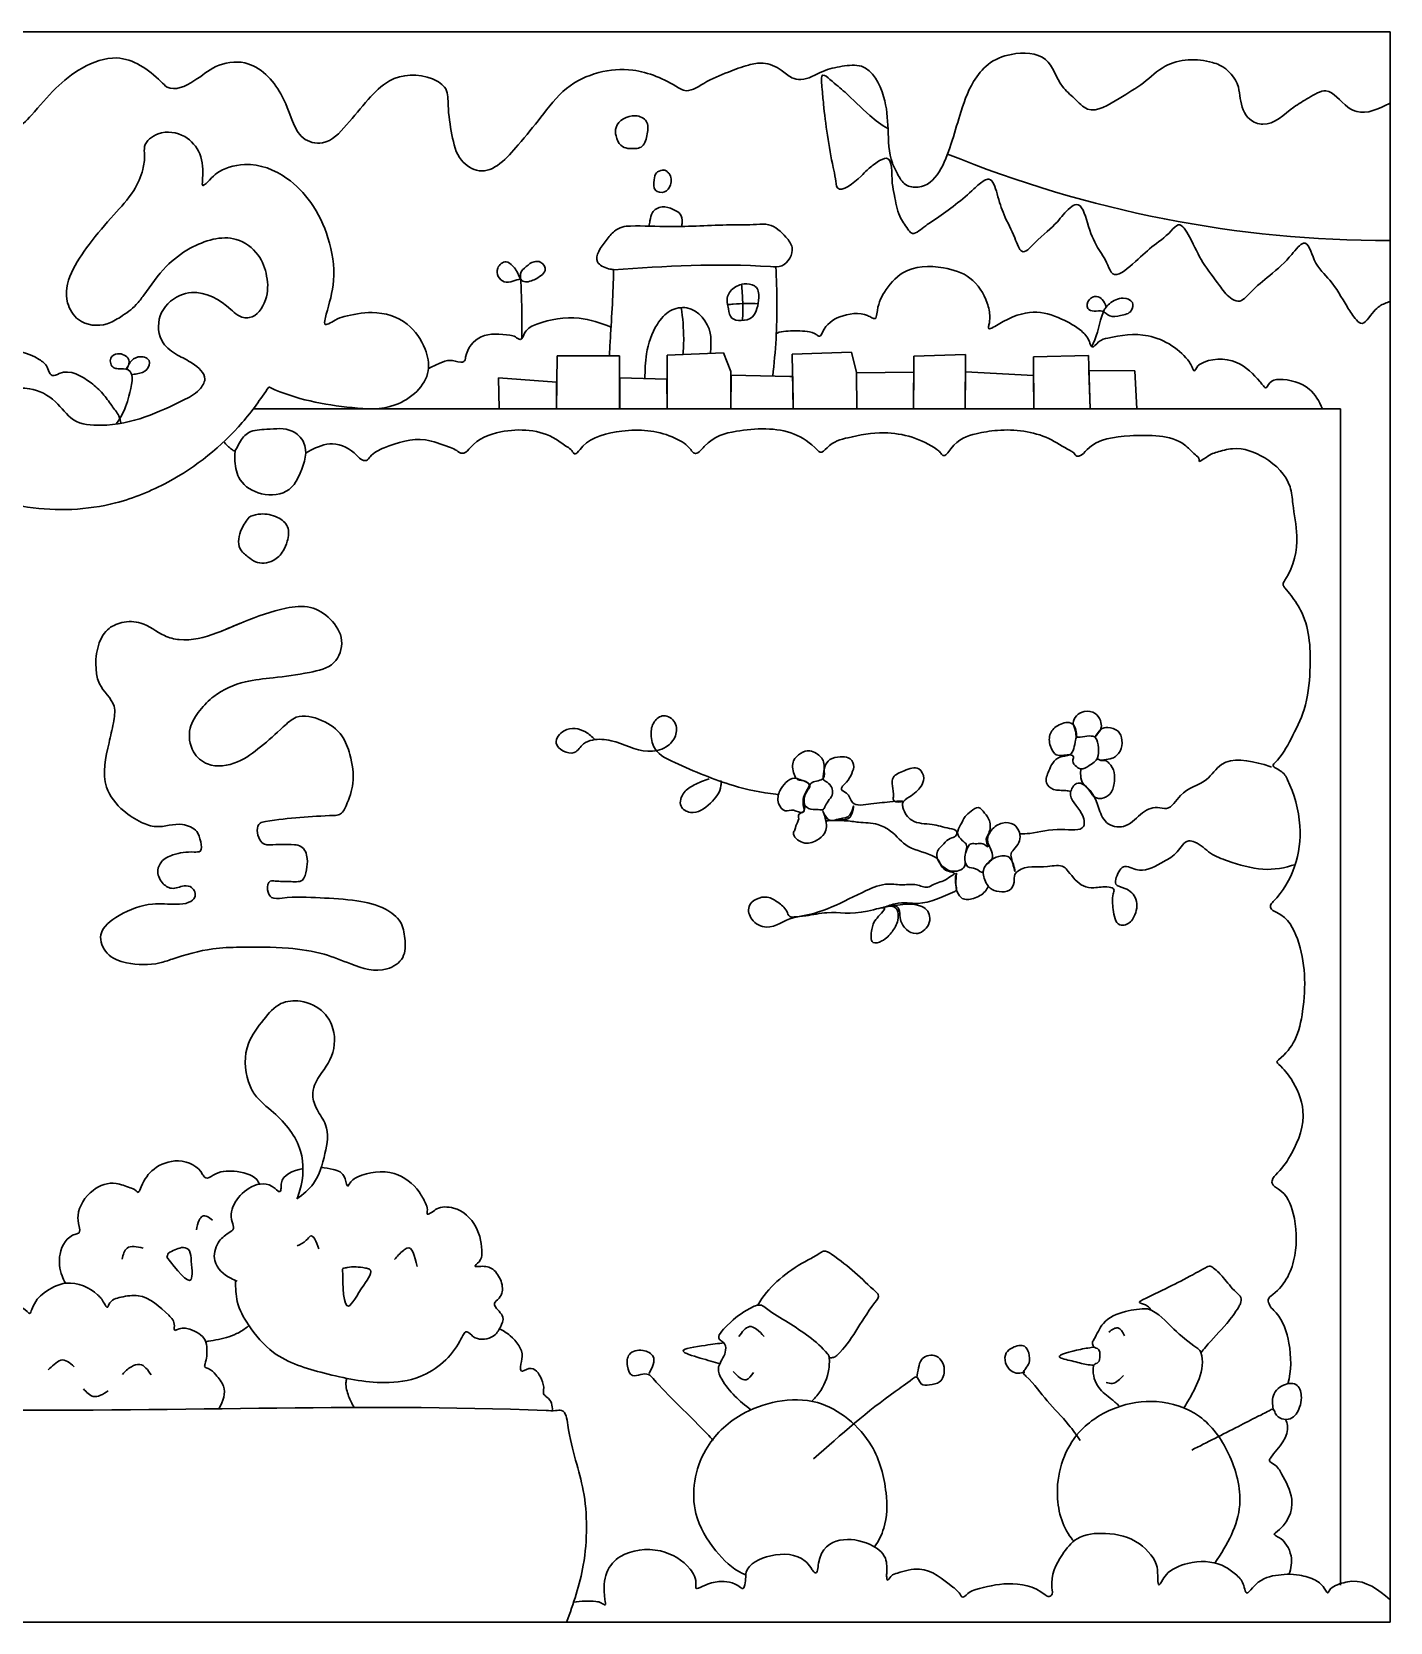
# Model space of a CAD drawing. Header units: millimetres. Extents: x 69280 to 1467615, y 11254 to 429813.
# Drawn here: x 1337283 to 1467615, y 277189 to 429813 of the extents above; entities that cross this region are included whole.
import ezdxf

# ---------------------------------------------------------------- set-up
doc = ezdxf.new("R2010")
doc.units = ezdxf.units.MM
doc.header["$LTSCALE"] = 0.1

msp = doc.modelspace()

# ---------------------------------------------------------------- linework, layer by layer
at = {"lineweight": 30}
for p, q in [((1250466, 429813), (1467615, 429813)), ((1467615, 429813), (1467615, 277189)), ((1387634, 393624), (1387700, 398703)), ((1387700, 398703), (1393685, 398703)), ((1393685, 398703), (1393685, 393624)), ((1398227, 398768), (1403646, 399018)), ((1398246, 393624), (1398227, 398768)), ((1403646, 399018), (1404355, 397226)), ((1410241, 398872), (1415942, 399060)), ((1410328, 393624), (1410241, 398872)), ((1415942, 399060), (1416400, 397122)), ((1421887, 393624), (1421903, 398685)), ((1421903, 398685), (1426876, 398831)), ((1426876, 398831), (1426822, 393624)), ((1433380, 398622), (1438663, 398747)), ((1433429, 393624), (1433380, 398622)), ((1438663, 398747), (1438822, 393624)), ((1404355, 397226), (1404355, 393624)), ((1404361, 393624), (1404384, 396872)), ((1404384, 396872), (1410011, 396747)), ((1416400, 397122), (1416437, 393624)), ((1416421, 397080), (1421903, 397164)), ((1416439, 393624), (1416421, 397080)), ((1421903, 397164), (1421888, 393624)), ((1426825, 393624), (1426876, 397185)), ((1426876, 397185), (1433380, 396830)), ((1433380, 396830), (1433424, 393624)), ((1438822, 393624), (1438704, 397310)), ((1438704, 397310), (1443102, 397268)), ((1443102, 397268), (1443321, 393624)), ((1382116, 393624), (1382051, 396596)), ((1382051, 396596), (1387615, 396175)), ((1387615, 396175), (1387615, 393624)), ((1393690, 393624), (1393704, 396601)), ((1393704, 396601), (1398206, 396476)), ((1398206, 396476), (1398241, 393624)), ((1410011, 396747), (1410303, 396747)), ((1410303, 396747), (1410334, 393624)), ((1358527, 393624), (1462835, 393624)), ((1462835, 393624), (1462835, 280739)), ((1362713, 317820), (1362716, 317819)), ((1250466, 277189), (1467615, 277189))]:
    msp.add_line(p, q, dxfattribs=at)
msp.add_arc((1467447, 521561), 111786, 247.76741, 270.05394, dxfattribs=at)
for points in [[(1250487, 424418), (1253053, 422916), (1255620, 423978), (1257783, 425481), (1259799, 424125), (1260422, 421999), (1261925, 420607), (1264308, 424198), (1265262, 426214), (1266691, 427056), (1268744, 426983), (1270394, 425334), (1270724, 422586), (1271497, 417447), (1272679, 415343), (1273676, 414604), (1276410, 417373), (1276816, 420770), (1277259, 424868), (1277998, 426493), (1279919, 427379), (1281950, 426899), (1283280, 424942), (1284314, 423576), (1285496, 423022), (1287675, 424647), (1288783, 425496), (1290298, 426308), (1292403, 425570), (1293770, 423945), (1294989, 423318), (1297732, 425338), (1299681, 426637), (1301453, 427081), (1303338, 425964), (1303803, 424197), (1304361, 422220), (1305641, 420243), (1306921, 419521), (1309412, 421781), (1310789, 424906), (1311979, 426840), (1313580, 427435), (1316966, 425724), (1317748, 424274), (1318492, 422972), (1320278, 422414), (1322660, 423195), (1323937, 423902), (1325909, 424125), (1328440, 421744), (1329296, 420256), (1330859, 419029), (1333650, 419140), (1337259, 421818), (1339578, 424389), (1342109, 426323), (1345441, 427301), (1349666, 425040), (1350284, 424505), (1352843, 425099), (1354926, 426468), (1357723, 426825), (1361175, 423850), (1362306, 421233), (1363318, 419627), (1365163, 419151), (1367484, 420876), (1369567, 423315), (1371590, 425099), (1375722, 425291), (1376991, 424325), (1377233, 422755), (1377595, 419917), (1378501, 417501), (1380193, 416475), (1383938, 418951), (1386113, 421608), (1388590, 424385), (1391671, 425895), (1394933, 426136), (1399343, 424446), (1399826, 424204), (1401759, 424868), (1404115, 425955), (1406049, 426619), (1407438, 426801), (1409190, 426136), (1410217, 425412), (1411063, 425231), (1413177, 426016), (1415024, 426502), (1416896, 426502), (1419011, 423603), (1419434, 420463), (1419856, 417203), (1420340, 416176), (1421125, 415150), (1422333, 414908), (1425475, 419014), (1426320, 421792), (1427649, 425052), (1429039, 426683), (1431274, 427649), (1434536, 427166), (1436167, 424569), (1437315, 423422), (1438584, 422396), (1441604, 423422), (1443960, 424932), (1446014, 426502), (1450569, 426863), (1451233, 426622), (1453045, 424508), (1453227, 423421), (1454133, 421429), (1455401, 420946), (1458362, 422576), (1459811, 423482), (1461443, 424146), (1463557, 422576), (1464403, 422153), (1467544, 422938)], [(1355541, 372331), (1357612, 373176), (1361675, 374503), (1364009, 374563), (1365920, 373437), (1367006, 371387), (1366262, 369275), (1363927, 368342), (1360427, 367819), (1357772, 367437), (1354755, 366030), (1353406, 364695), (1352481, 362986), (1352802, 360714), (1354150, 359548), (1357006, 359749), (1359239, 361197), (1361411, 363107), (1362658, 364032), (1365092, 363730), (1367043, 362242), (1367793, 360468), (1368095, 357693), (1367431, 355542), (1366808, 354697), (1366283, 354611), (1359705, 354028), (1359182, 353867), (1359162, 352279), (1359605, 351857), (1360108, 351796), (1362481, 351796), (1363105, 351635), (1363708, 350469), (1363627, 349396), (1363245, 348411), (1361998, 348270), (1360630, 348310), (1360167, 348290), (1359906, 347486), (1360288, 346742), (1361314, 346682), (1364935, 346702), (1368482, 346418), (1371218, 345614), (1372646, 344367), (1373069, 342812), (1372867, 340982), (1371359, 339876), (1367899, 340359), (1365339, 341285), (1361900, 341868), (1357247, 341968), (1354646, 341804), (1350744, 340819), (1349558, 340457), (1346379, 340477), (1344509, 341382), (1343905, 343151), (1345655, 345001), (1348854, 346107), (1351167, 346087), (1352356, 346272), (1352920, 346755), (1352618, 347700), (1351914, 347840), (1350687, 347619), (1349802, 348162), (1349379, 349369), (1349723, 350156), (1350829, 350820), (1352861, 351101), (1353444, 351181), (1353485, 352092), (1353102, 353057), (1351735, 353741), (1349200, 353540), (1347809, 353945), (1346099, 355051), (1344448, 357327), (1344689, 361589), (1345112, 363493), (1345172, 365081), (1343764, 367253), (1343462, 368519), (1343603, 370671), (1344549, 372428), (1345917, 373111), (1347747, 373071), (1350020, 371865), (1351428, 371483), (1355028, 372126), (1357221, 373031)], [(1452015, 350238), (1450381, 350996), (1448864, 352046), (1448281, 352162), (1447172, 351112), (1445889, 350179), (1443555, 349363), (1442855, 349538), (1442154, 349713), (1441338, 348663), (1441279, 348021), (1442154, 347613), (1443205, 346563), (1443030, 344872), (1442213, 344114), (1441688, 344114), (1441046, 345572), (1441046, 347088), (1441104, 347497), (1440637, 347730), (1439179, 347671), (1438187, 347846), (1436728, 349246), (1436320, 349654), (1434744, 349713), (1431899, 349274), (1431603, 348942), (1431530, 348205), (1431087, 347430), (1430091, 347320), (1429242, 347615), (1428947, 347984), (1428578, 349201), (1429131, 350196), (1430054, 350676), (1431161, 350491), (1431603, 349237), (1431308, 350381), (1431234, 350934), (1431640, 351487), (1432046, 352188), (1432046, 352962), (1431493, 353737), (1430423, 353884), (1429353, 353184), (1428984, 352188), (1429095, 351782), (1429353, 351192), (1429390, 350381), (1428652, 349569), (1428504, 349164), (1427840, 349496), (1427102, 349680), (1426807, 350602), (1426991, 351340), (1427397, 351893), (1427951, 351893), (1428541, 351893), (1429021, 351598), (1428873, 352114), (1429095, 352889), (1429168, 354106), (1428689, 354843), (1428098, 355359), (1427397, 355028), (1426844, 354511), (1426401, 353700), (1426106, 352925), (1426586, 352188), (1426918, 351856), (1426807, 350639), (1426770, 349717), (1425479, 349274), (1424704, 349717), (1424187, 350418), (1424150, 351045), (1424778, 351893), (1425405, 352409), (1425921, 352630), (1426032, 353036), (1425331, 353368), (1423671, 353737), (1421715, 354142), (1420867, 355359), (1420830, 355765), (1421494, 356392), (1422601, 357425), (1422859, 358162), (1422379, 359084), (1420977, 358900), (1419944, 358273), (1419944, 356392), (1419981, 356023), (1420859, 355950), (1419936, 355950), (1418866, 355839), (1417796, 355729), (1416025, 355839), (1415435, 356761), (1414955, 357093), (1415435, 357794), (1415951, 358642), (1416136, 359490), (1415619, 360154), (1414845, 360228), (1413848, 359970), (1413369, 359269), (1413221, 358347), (1413221, 358089), (1413590, 357794), (1414033, 357278), (1414107, 356724), (1413406, 355507), (1413258, 355212), (1412741, 355176), (1411819, 355286), (1411302, 355876), (1411708, 357130), (1412151, 357757), (1413221, 358163), (1413295, 359122), (1413258, 359749), (1412557, 360560), (1411930, 360818), (1411044, 360560), (1410380, 359859), (1410417, 358568), (1410749, 358052), (1411561, 357868), (1411856, 357573), (1411598, 356835), (1411376, 355987), (1411450, 355360), (1411229, 354917), (1410380, 355102), (1409568, 355065), (1408941, 355766), (1409052, 356983), (1409642, 357757), (1410454, 358200), (1410970, 358052), (1411561, 357831), (1411930, 357499), (1411745, 357056), (1411339, 356245), (1411339, 355434), (1411339, 354954), (1410897, 354733), (1410860, 354290), (1410601, 353627), (1410528, 353332), (1410380, 352963), (1411266, 352004), (1412594, 352225), (1413332, 352889), (1413406, 354364), (1413184, 355028), (1413627, 354290), (1414808, 354290), (1415767, 354659), (1416136, 355507), (1415878, 354585), (1414845, 354180), (1413553, 354106), (1415213, 354106), (1416616, 353958), (1418460, 353737), (1419678, 353110), (1421375, 351635), (1423958, 350602), (1424133, 350479), (1424951, 349364), (1425806, 348993), (1425509, 348807), (1425025, 348472), (1423799, 347989), (1423241, 347729), (1422163, 347952), (1420899, 347952), (1419449, 348027), (1417331, 347395), (1410416, 344868), (1410008, 344905), (1409710, 345426), (1408855, 346280), (1407851, 346763), (1406104, 345871), (1406365, 344645), (1407777, 343902), (1410342, 344794), (1411532, 344980), (1413576, 345277), (1417479, 345426), (1419115, 345686), (1418260, 344608), (1417888, 343679), (1418000, 342416), (1418855, 342565), (1419821, 343456), (1420379, 344571), (1419896, 345871), (1418929, 345760), (1420119, 345946), (1420639, 344608), (1421197, 343679), (1422126, 343271), (1423315, 344125), (1423427, 344943), (1422498, 345946), (1419487, 345946), (1420119, 346132), (1422312, 346169), (1425843, 347321), (1425918, 347358), (1425918, 348101), (1425992, 349067), (1425955, 348287), (1426103, 347209), (1426550, 346652), (1427628, 346652), (1428743, 347321), (1429077, 347841)], [(1402268, 358134), (1400831, 357535), (1399872, 356817), (1399573, 355500), (1400471, 354901), (1402388, 355799), (1403406, 357475), (1403406, 357954)], [(1353086, 314830), (1353351, 315782), (1353668, 316152), (1354620, 315782)], [(1345944, 312028), (1346421, 313085), (1347955, 313085)], [(1362749, 313301), (1363621, 313846), (1364003, 314227), (1364820, 313028)], [(1372070, 311993), (1372942, 312865), (1373269, 313083), (1374250, 311339)], [(1405113, 304610), (1406133, 305551), (1407546, 304610)], [(1440632, 305020), (1441103, 305356), (1441473, 305423), (1442112, 304683)], [(1437873, 294621), (1436763, 296134), (1434711, 298421), (1432659, 300808), (1432424, 301144), (1432626, 301514), (1432962, 302085), (1432929, 303027), (1432525, 303666), (1431381, 303531), (1430776, 303027), (1430708, 302085), (1431247, 301312), (1431919, 301077), (1432559, 301178)], [(1338847, 301393), (1339429, 301922), (1340064, 302345), (1341333, 301710)], [(1402671, 294640), (1401486, 295873), (1396896, 300560), (1396452, 300955), (1395711, 300955), (1394922, 300856), (1394428, 301744), (1394625, 302879), (1395909, 303274), (1396896, 302682), (1396501, 301054)], [(1412291, 292875), (1420106, 299319), (1421778, 300534), (1422126, 300728), (1422612, 300059), (1423403, 299968), (1424376, 300241), (1424832, 301427), (1424528, 302308), (1423859, 302794), (1422643, 302369), (1422369, 301609), (1422187, 300667)], [(1345989, 300970), (1346835, 301710), (1347629, 301922), (1348740, 300917)], [(1404564, 301237), (1405819, 300453), (1406526, 301159)], [(1440363, 300178), (1440968, 300111), (1442011, 300851)], [(1342233, 299592), (1343185, 298852), (1344613, 299380)], [(1448577, 293710), (1453051, 295980), (1454888, 296914), (1455989, 297481), (1456390, 297615), (1456590, 297248), (1457225, 296714), (1458026, 296714), (1458927, 297815), (1459094, 298750), (1458694, 299918), (1457392, 299951), (1456357, 298750), (1456423, 297515)]]:
    msp.add_spline(points, degree=3, dxfattribs=at)
for points, knots in [([(1419431, 420529), (1418804, 420862), (1417366, 421987), (1415582, 423817), (1414287, 424885), (1412939, 426029), (1413134, 424131), (1413336, 421681), (1413816, 418322), (1414388, 415840), (1414534, 413982), (1416540, 415611), (1417502, 416647), (1418243, 417254), (1419926, 418172), (1419703, 415546), (1420123, 413897), (1420358, 412202), (1421135, 411187), (1421809, 410157), (1422983, 411215), (1424851, 412370), (1426793, 413885), (1428236, 415267), (1429412, 416091), (1429980, 413903), (1430501, 412209), (1431469, 410495), (1431848, 409321), (1432438, 408352), (1434040, 410215), (1435487, 411179), (1436520, 412693), (1437964, 413644), (1438656, 411022), (1439356, 409274), (1440412, 407831), (1441067, 405948), (1443212, 407755), (1444655, 409194), (1446220, 410195), (1447454, 411728), (1448738, 409551), (1449472, 407707), (1451061, 405768), (1451987, 404388), (1453250, 403707), (1454479, 405172), (1456130, 406467), (1457817, 407936), (1458658, 409081), (1459716, 409972), (1460300, 407343), (1462022, 406025), (1463203, 403850), (1464051, 402524), (1465029, 401391), (1465833, 402838), (1466676, 403599), (1467256, 403821), (1467615, 403935)], [172.6974964, 172.6974964, 172.6974964, 172.6974964, 412.0407095, 773.9620367, 985.9299308, 1073.672091, 1200.6124651, 1385.3016373, 2071.2167608, 2194.0608328, 2294.418286, 2577.2003385, 2666.6120138, 2805.7536726, 2911.4389302, 3183.2284375, 3317.3792088, 3548.7416051, 3711.3935638, 3764.3820022, 3916.1451701, 4077.1928644, 4588.8848022, 4666.2129025, 4781.8963875, 4959.4007507, 5195.6397022, 5468.1723719, 5573.8239193, 5631.2961064, 5793.9803044, 6128.2171785, 6331.5840354, 6403.6099669, 6633.2754247, 6919.284948, 7138.122231, 7243.6215394, 7480.1449806, 7756.993344, 8026.344917, 8124.226605, 8299.0309662, 8610.0522874, 8914.7074208, 9091.3320541, 9178.8905244, 9339.9380475, 9616.7862307, 9942.0243653, 10048.0012946, 10118.1648349, 10330.1840628, 10604.9125507, 10941.2513822, 11094.2804358, 11171.608536, 11363.0182795, 11448.4643165, 11572.1674571, 11572.1674571, 11572.1674571, 11572.1674571]), ([(1395368, 418607), (1395547, 418654), (1396084, 418881), (1396368, 419985), (1396480, 421341), (1394855, 422069), (1393223, 421137), (1393285, 419751), (1393861, 418567), (1394712, 418591), (1395368, 418609)], [70.2577351, 70.2577351, 70.2577351, 70.2577351, 131.51868, 274.117738, 411.2452616, 540.6357725, 782.4107993, 874.4362453, 987.3539665, 1175.2994545, 1175.2994545, 1175.2994545, 1175.2994545]), ([(1360027, 395725), (1359226, 394551), (1356629, 390911), (1351584, 386906), (1344438, 383971), (1338665, 383755), (1333656, 384822), (1330744, 387503), (1330665, 391806), (1333126, 395159), (1336834, 395984), (1339628, 394579), (1341127, 392193), (1344554, 391899), (1348095, 392659), (1351178, 394139), (1353238, 395163), (1354278, 396761), (1352736, 398067), (1351232, 398765), (1349463, 399974), (1349216, 402753), (1350948, 404437), (1353564, 405098), (1355646, 403949), (1357047, 402491), (1358626, 402124), (1359978, 404088), (1359948, 406340), (1359126, 408623), (1356396, 410603), (1352800, 409449), (1349922, 407270), (1348480, 405170), (1347190, 403385), (1345926, 402520), (1344177, 401457), (1341757, 401705), (1339775, 405064), (1342344, 408982), (1344951, 412081), (1347044, 414275), (1347935, 416334), (1348160, 417788), (1347962, 419161), (1349630, 420420), (1351996, 420077), (1353662, 418151), (1353715, 416359), (1353654, 415437), (1353601, 414841), (1354497, 415742), (1355294, 416620), (1358309, 417500), (1361640, 416154), (1364317, 413395), (1365900, 409979), (1366543, 406216), (1365760, 403512), (1365396, 402233), (1365334, 401454), (1366450, 402255), (1367712, 402617), (1370251, 403151), (1373376, 402159), (1375060, 399699), (1375751, 396392), (1372331, 393404), (1366687, 393779), (1362542, 394542), (1360067, 395706), (1360027, 395725)], [141.3639446, 141.3639446, 141.3639446, 141.3639446, 615.9763741, 1637.1091173, 2239.2015475, 3180.8457114, 3514.7263305, 3938.2101551, 4388.9375103, 4823.4706973, 5233.1879318, 5543.1090648, 5816.0882469, 6118.9941633, 6597.6492188, 7040.9543357, 7248.2562563, 7376.6377651, 7591.511483, 7771.8372777, 7973.309639, 8265.0560041, 8566.1374769, 8696.1758959, 9152.524154, 9251.0396175, 9376.6037772, 9633.2567455, 9888.9267155, 10131.8667925, 10418.9047263, 10919.9330009, 11244.1116364, 11632.6609955, 11761.9269812, 11977.6560436, 12137.0342526, 12446.1375772, 12660.4017428, 13325.7196821, 13741.1619613, 14075.05182, 14322.1996349, 14477.8304035, 14566.7739328, 14765.3334876, 15050.6059765, 15296.5131622, 15556.9408834, 15604.3345043, 15629.5550714, 15720.5172794, 15829.7964058, 16140.0471192, 16617.7788262, 16981.2262677, 17402.8258655, 17860.7341385, 18231.7554064, 18302.8822068, 18334.4079157, 18451.0996151, 18555.9368939, 18858.7980413, 19254.7399078, 19581.9097101, 19815.4598082, 20323.9561626, 20786.642153, 21689.8966678, 21704.945867, 21704.945867, 21704.945867, 21704.945867]), ([(1398199, 416435), (1398273, 416363), (1398676, 416048), (1398668, 415160), (1398091, 414274), (1396855, 414486), (1396980, 415509), (1397088, 416358), (1397570, 416491), (1397819, 416549), (1397831, 416552)], [1647.2863928, 1647.2863928, 1647.2863928, 1647.2863928, 1681.6034247, 1803.2640827, 1902.2567259, 2001.3093, 2112.5200666, 2192.3605981, 2264.2012884, 2267.9505219, 2267.9505219, 2267.9505219, 2267.9505219]), ([(1397831, 416552), (1397871, 416553), (1398000, 416545), (1398117, 416482), (1398199, 416435)], [30.4430838, 30.4430838, 30.4430838, 30.4430838, 44.1241065, 74.8795846, 74.8795846, 74.8795846, 74.8795846]), ([(1399615, 411134), (1399643, 411262), (1399735, 411723), (1399596, 412384), (1398737, 412839), (1397775, 413169), (1396734, 412605), (1396619, 411775), (1396519, 411336), (1396475, 411165)], [3489.714974, 3489.714974, 3489.714974, 3489.714974, 3526.2554844, 3618.0951317, 3707.0921817, 3830.9173927, 3950.0034762, 4040.6698339, 4099.2207539, 4099.2207539, 4099.2207539, 4099.2207539]), ([(1393096, 407007), (1392938, 407014), (1392353, 407092), (1390924, 407838), (1392229, 409602), (1393040, 410638), (1393899, 411137), (1395709, 411220), (1399151, 411019), (1403218, 411322), (1406348, 411267), (1408323, 411446), (1409456, 410354), (1410624, 408943), (1409598, 407172), (1403347, 407635), (1398030, 407324), (1393096, 406960)], [475.1997683, 475.1997683, 475.1997683, 475.1997683, 527.3873371, 666.1129474, 911.9384736, 1047.3997833, 1138.5483227, 1228.7202833, 1646.3900406, 2298.2783483, 2579.7199496, 2708.100686, 2936.1900996, 3065.6860321, 3290.031894, 3411.3857319, 5088.3018451, 5088.3018451, 5088.3018451, 5088.3018451]), ([(1384295, 400369), (1384297, 401124), (1384298, 403100), (1384260, 405135), (1384136, 406789), (1384732, 407295), (1385359, 407813), (1386246, 407796), (1386769, 406924), (1386086, 406377), (1385459, 405951), (1384180, 405586), (1383926, 406805), (1383389, 407391), (1382724, 407999), (1381834, 407222), (1381946, 406302), (1382601, 405680), (1383429, 405865), (1383937, 406034), (1384173, 406120)], [112.9764112, 112.9764112, 112.9764112, 112.9764112, 365.1480644, 773.8389754, 805.5336932, 905.6244926, 1004.2858772, 1077.0811107, 1177.3700224, 1246.3863837, 1331.8443564, 1455.1725823, 1590.3048936, 1654.6689624, 1735.0872697, 1849.6874192, 1938.2410859, 2023.2420007, 2116.3519113, 2200.8426773, 2200.8426773, 2200.8426773, 2200.8426773]), ([(1392701, 398703), (1392731, 399266), (1392877, 402008), (1393081, 404774), (1393096, 406981), (1393096, 407007)], [129.1803022, 129.1803022, 129.1803022, 129.1803022, 317.7134876, 1048.0183987, 1056.4359286, 1056.4359286, 1056.4359286, 1056.4359286]), ([(1408368, 396783), (1408501, 397971), (1408844, 401451), (1408776, 404950), (1408685, 407257)], [188.346706, 188.346706, 188.346706, 188.346706, 587.6939403, 1358.7680882, 1358.7680882, 1358.7680882, 1358.7680882]), ([(1408715, 400877), (1408808, 400915), (1409434, 401134), (1410812, 401081), (1412090, 401121), (1412932, 400478), (1413438, 401717), (1414764, 402662), (1416886, 402942), (1417819, 402404), (1418301, 402181), (1418423, 403545), (1418991, 404901), (1421048, 407355), (1424398, 407398), (1427543, 406424), (1428878, 404321), (1429253, 402625), (1429167, 401886), (1428969, 401079), (1432420, 403369), (1434842, 402993), (1437834, 401338), (1438689, 400434), (1438982, 399279), (1439696, 400242), (1441394, 400627), (1444716, 401164), (1447708, 399167), (1448600, 397733), (1448805, 397045), (1449078, 397734), (1450220, 398489), (1452925, 398600), (1454633, 396834), (1455357, 395957), (1455723, 395433), (1456074, 396386), (1457661, 396580), (1459924, 395889), (1460819, 394365), (1461118, 393624)], [244.2750475, 244.2750475, 244.2750475, 244.2750475, 279.0314922, 473.228998, 685.3802935, 717.0666432, 770.9123736, 1018.4063563, 1316.3491841, 1369.1595705, 1403.548909, 1458.8189315, 1703.7275207, 1991.0043932, 2428.6960063, 2732.2239332, 3058.3821477, 3207.4765144, 3292.9924663, 3326.3808174, 3436.9590589, 4116.9714572, 4364.8458471, 4506.5225546, 4569.8775665, 4657.7334293, 4765.6547003, 5196.177533, 5722.9042637, 5782.0741837, 5824.31102, 5891.4322799, 5921.6747472, 6311.8460865, 6633.9015703, 6682.2615352, 6724.9872188, 6794.6193529, 6899.836662, 7241.4542816, 7502.443704, 7502.443704, 7502.443704, 7502.443704]), ([(1405380, 405560), (1405175, 405512), (1404602, 405312), (1403847, 404429), (1404112, 403328), (1404305, 402201), (1405428, 402048), (1406483, 402265), (1406902, 403322), (1407098, 404281), (1406974, 405296), (1406169, 405648), (1405718, 405659), (1405377, 405605)], [78.1015234, 78.1015234, 78.1015234, 78.1015234, 148.6555905, 281.6404606, 414.2285633, 518.9312141, 620.1334942, 746.6412223, 850.8730238, 967.6723637, 1094.1335852, 1132.7362706, 1249.2710108, 1249.2710108, 1249.2710108, 1249.2710108]), ([(1405377, 405605), (1405427, 405025), (1405513, 403862), (1405500, 402698), (1405480, 402115)], [84.9943735, 84.9943735, 84.9943735, 84.9943735, 279.7209719, 474.9273394, 474.9273394, 474.9273394, 474.9273394]), ([(1396113, 396534), (1396117, 397329), (1396178, 399136), (1396937, 401471), (1398384, 403169), (1400781, 403656), (1402504, 401584), (1402440, 399843), (1402418, 399200), (1402411, 398961)], [80.4256025, 80.4256025, 80.4256025, 80.4256025, 345.5798784, 684.9566764, 882.2895975, 1063.4796139, 1431.9497631, 1567.2551293, 1647.4039029, 1647.4039029, 1647.4039029, 1647.4039029]), ([(1399760, 398839), (1399799, 399342), (1399884, 400847), (1399730, 402348), (1399599, 403346)], [110.6876293, 110.6876293, 110.6876293, 110.6876293, 279.5284993, 615.1732969, 615.1732969, 615.1732969, 615.1732969]), ([(1404041, 403630), (1404222, 403651), (1405194, 403746), (1406173, 403742), (1406971, 403719)], [214.8093945, 214.8093945, 214.8093945, 214.8093945, 275.9098048, 542.3156512, 542.3156512, 542.3156512, 542.3156512]), ([(1438963, 399607), (1439021, 399706), (1439556, 400701), (1439707, 402058), (1440265, 403343), (1440875, 403911), (1441779, 404425), (1443054, 404009), (1442839, 402797), (1441775, 402608), (1440725, 402346), (1440048, 403173), (1439268, 402921), (1438408, 403202), (1438602, 404191), (1439739, 404633), (1440154, 403962), (1440377, 403422)], [351.4252912, 351.4252912, 351.4252912, 351.4252912, 390.7741281, 739.4560152, 787.4244035, 854.7826315, 1013.9828115, 1121.746703, 1208.3598126, 1333.7221255, 1449.5920578, 1544.4205474, 1632.2117927, 1705.7933173, 1796.3613309, 1884.9365127, 2047.0558143, 2047.0558143, 2047.0558143, 2047.0558143]), ([(1375340, 397479), (1375686, 397681), (1376354, 398005), (1377433, 398404), (1378155, 398102), (1378839, 398125), (1378969, 399379), (1380309, 400987), (1382458, 400813), (1383674, 400602), (1384266, 400028), (1384627, 401324), (1386527, 402140), (1389551, 402659), (1391858, 401882), (1392857, 401463)], [258.9145557, 258.9145557, 258.9145557, 258.9145557, 394.1913131, 506.7249111, 622.565254, 657.406499, 706.327234, 980.0568062, 1289.8441367, 1349.6437253, 1408.6106349, 1499.150712, 1654.944263, 2111.8162513, 2469.6580051, 2469.6580051, 2469.6580051, 2469.6580051]), ([(1325195, 398920), (1325607, 399243), (1326578, 399754), (1328801, 399798), (1330773, 399183), (1331790, 398130), (1332453, 397742), (1333234, 398700), (1335051, 399597), (1337262, 398915), (1338825, 397818), (1338895, 397088), (1339366, 396711), (1340747, 397616), (1342606, 396463), (1344115, 395157), (1344884, 394005), (1345633, 393075), (1345806, 392484), (1345839, 392241)], [261.5420007, 261.5420007, 261.5420007, 261.5420007, 433.174937, 614.6020381, 998.8646464, 1062.2918932, 1114.8607049, 1228.1643328, 1395.876281, 1800.4465482, 1919.2053372, 1998.1718675, 2026.1491706, 2104.19618, 2458.718829, 2629.0300775, 2786.8044717, 2921.8034738, 3012.1197567, 3012.1197567, 3012.1197567, 3012.1197567]), ([(1345347, 392165), (1345751, 392671), (1346244, 393596), (1346718, 395210), (1347280, 397551), (1345748, 397450), (1344949, 397540), (1344615, 398542), (1345629, 399135), (1346855, 398460), (1346571, 397777), (1346325, 397427)], [432.1333785, 432.1333785, 432.1333785, 432.1333785, 645.0010378, 764.9167405, 1043.9870329, 1153.8057766, 1201.019605, 1307.2920832, 1396.5982108, 1527.1555834, 1651.4830751, 1651.4830751, 1651.4830751, 1651.4830751]), ([(1346863, 396902), (1347032, 396928), (1347547, 397013), (1348383, 397207), (1348790, 398479), (1347460, 398775), (1346699, 398196), (1346483, 397654), (1346387, 397419)], [70.092398, 70.092398, 70.092398, 70.092398, 127.1291632, 243.5425073, 340.063066, 463.1591517, 565.2234261, 647.1181707, 647.1181707, 647.1181707, 647.1181707]), ([(1356750, 389565), (1356907, 389721), (1357255, 390598), (1358109, 391601), (1360083, 391647), (1362055, 391904), (1363961, 390112), (1363249, 387747), (1362018, 385445), (1359305, 385182), (1357133, 386500), (1356725, 388309), (1356757, 389239), (1356784, 389547)], [427.2233958, 427.2233958, 427.2233958, 427.2233958, 523.957273, 674.6708369, 868.4029644, 1142.9478047, 1312.1584227, 1644.6036557, 1857.7314502, 2155.1703356, 2429.0788811, 2635.7018694, 2739.3501772, 2739.3501772, 2739.3501772, 2739.3501772]), ([(1363561, 389372), (1363705, 389458), (1364505, 389912), (1366222, 390639), (1368036, 389686), (1368786, 388765), (1369424, 388558), (1369947, 389409), (1371823, 390216), (1374538, 391094), (1376746, 390119), (1377920, 389778), (1378319, 389362), (1378939, 389366), (1379869, 390675), (1382874, 391854), (1386510, 391623), (1388451, 390075), (1389087, 389729), (1389339, 389192), (1389779, 389579), (1390712, 390873), (1394268, 391799), (1397759, 391520), (1399926, 390364), (1400504, 389727), (1401001, 389047), (1402451, 390949), (1405396, 391716), (1409786, 391922), (1412046, 390316), (1413054, 389274), (1413982, 390479), (1415956, 390963), (1419655, 391696), (1422872, 390688), (1424442, 389488), (1424819, 388867), (1425947, 390684), (1427592, 391225), (1430905, 391792), (1434170, 391381), (1436319, 389912), (1437275, 389441), (1437454, 389071), (1438043, 389115), (1439207, 390741), (1442226, 391055), (1445335, 391146), (1447743, 390565), (1448641, 389387), (1449305, 388935), (1449241, 388462), (1450202, 389203), (1450927, 389479), (1453104, 390070), (1455818, 389071), (1458072, 386878), (1458285, 384026), (1458924, 381006), (1458372, 378428), (1457240, 376782), (1457658, 376283), (1458303, 375488), (1459911, 373053), (1460045, 369101), (1459640, 364952), (1458128, 362014), (1457239, 360321), (1456184, 359302), (1457341, 358883), (1458272, 357097), (1459628, 352565), (1458212, 348117), (1456122, 346066), (1456120, 345545), (1457710, 345004), (1459476, 341636), (1459568, 337214), (1458696, 333028), (1457568, 331712), (1456669, 330963), (1457401, 330283), (1458386, 329080), (1459781, 325950), (1458556, 322647), (1457204, 320632), (1456281, 319797), (1456261, 319089), (1457633, 318484), (1458600, 316006), (1458752, 312251), (1457522, 309394), (1455852, 308287), (1455984, 307524), (1457247, 306485), (1458108, 303743), (1458164, 301310), (1457798, 300073)], [115.4445349, 115.4445349, 115.4445349, 115.4445349, 171.4677365, 420.6032283, 702.6890181, 765.106881, 828.5544857, 883.9978124, 1061.6711806, 1510.9200264, 1770.3844023, 1848.053633, 1916.9786883, 1949.6563465, 2041.4347315, 2405.3133901, 3001.9521886, 3147.851463, 3210.6124077, 3261.4356924, 3284.9965821, 3377.5157579, 3826.5431028, 4367.4864682, 4558.0058622, 4611.188404, 4666.6319225, 4795.3068615, 5175.3076694, 5793.6152955, 6099.0338905, 6136.2858279, 6223.2847058, 6473.2002882, 6862.3226556, 7455.5044181, 7500.6128473, 7544.565577, 7655.8409546, 7971.9719706, 8200.292808, 8756.3168505, 9018.1391191, 9065.261229, 9111.4641908, 9134.3385913, 9246.0947172, 9726.6148177, 10043.6053674, 10326.7401875, 10485.0368451, 10550.373837, 10563.4390608, 10620.5039967, 10778.3265612, 10948.8117665, 11305.6457618, 11717.7729843, 11900.916614, 12246.5001412, 12738.5086732, 12791.2810001, 12829.3766961, 12933.9679113, 13150.768691, 13777.6084171, 14198.5415535, 14542.1515774, 14852.9234963, 14878.4390663, 14978.019753, 15103.5294243, 15612.0997985, 16470.5854055, 16522.2380428, 16545.1022524, 16631.3596867, 16989.4460912, 17762.2945014, 18087.1670361, 18358.6348217, 18384.1501833, 18419.4856689, 18622.4813086, 18985.2970652, 19458.2948766, 19715.7724428, 19819.0770422, 19845.20749, 19937.7308526, 20241.4461696, 20692.4931067, 21172.2367287, 21246.3037807, 21275.8815463, 21413.7477002, 21766.4683433, 22200.204743, 22200.204743, 22200.204743, 22200.204743]), ([(1356784, 389547), (1356664, 389610), (1356255, 389853), (1355924, 390196), (1355706, 390469)], [112.4294835, 112.4294835, 112.4294835, 112.4294835, 158.11853, 274.1817737, 274.1817737, 274.1817737, 274.1817737]), ([(1358150, 383238), (1357876, 382890), (1357246, 382025), (1356900, 380323), (1357965, 379474), (1358918, 378702), (1360437, 378852), (1361412, 379878), (1361864, 381017), (1362060, 382383), (1360790, 383378), (1359440, 383642), (1358596, 383432), (1358282, 383318)], [30.0451316, 30.0451316, 30.0451316, 30.0451316, 180.6868228, 391.7974322, 512.3109716, 608.694044, 799.6526184, 948.5148118, 1060.8130291, 1214.5101416, 1361.0684552, 1545.2357961, 1657.3333881, 1657.3333881, 1657.3333881, 1657.3333881]), ([(1408917, 356611), (1408837, 356619), (1407377, 356778), (1403918, 357507), (1400235, 359112), (1397041, 360568), (1396601, 362301), (1396823, 363592), (1397932, 364465), (1399200, 363608), (1399169, 362148), (1398115, 360963), (1395705, 360488), (1393528, 361838), (1391354, 361987), (1390063, 361544), (1389379, 360101), (1386960, 361311), (1388485, 363201), (1390250, 362893), (1391027, 362167), (1391307, 361906)], [1022.102054, 1022.102054, 1022.102054, 1022.102054, 1263.4747383, 5421.6602881, 11471.8471404, 13714.1877822, 15210.9382938, 16445.1806463, 17524.7980634, 18788.124996, 20046.7781555, 21449.7855757, 23236.5714146, 26913.9995426, 28711.8370224, 29624.0630122, 30852.7427776, 32808.0988203, 34236.3613556, 36276.2980854, 37426.6376607, 37426.6376607, 37426.6376607, 37426.6376607]), ([(1436968, 356894), (1436810, 356944), (1436270, 357073), (1435373, 356917), (1434375, 357774), (1434837, 358814), (1435188, 359672), (1435884, 360347), (1437201, 360237), (1437354, 361534), (1437578, 362509), (1437246, 363737), (1435775, 363402), (1434849, 362526), (1434894, 361331), (1435449, 360309), (1436303, 360396), (1437441, 360509), (1437044, 359729), (1437453, 359317), (1438024, 358933), (1438806, 359438), (1439691, 360011), (1439628, 361089), (1439478, 362435), (1438322, 362196), (1437429, 362060), (1437498, 362853), (1437052, 363433), (1437480, 364272), (1438296, 364696), (1439336, 364550), (1439837, 363790), (1439983, 362908), (1439558, 362506), (1439155, 361881), (1439811, 363046), (1440579, 363064), (1441609, 362851), (1441971, 361780), (1441817, 360743), (1441030, 360009), (1440226, 359982), (1439739, 359854), (1439504, 360092), (1439889, 359783), (1440194, 359973), (1440839, 359528), (1441212, 358740), (1441169, 357666), (1440871, 356629), (1440116, 356234), (1439598, 356232), (1439053, 356396), (1438800, 357110), (1438068, 357588), (1437888, 358357), (1437914, 358859), (1437941, 359067)], [646.2842696, 646.2842696, 646.2842696, 646.2842696, 1145.7105527, 2320.9074877, 3254.9468733, 4408.8732172, 5252.3178878, 6136.279143, 7106.3805357, 8612.3087885, 9108.3988052, 10278.28651, 11528.6209074, 12702.3486823, 13909.2807166, 14913.7048069, 15631.6324531, 16586.9561718, 17008.6468277, 17636.4585092, 18109.2087232, 18957.1153476, 20078.7849012, 21062.3164676, 22041.5287099, 23515.0660402, 23816.9342341, 24402.4705719, 25226.2420666, 25969.227719, 26830.4218171, 27903.6560701, 28741.2292435, 29424.3090971, 30355.9563922, 30491.964498, 31329.5376713, 32081.3417014, 33119.4757516, 34065.4708921, 35138.2559607, 36153.356705, 36959.9939517, 37531.0005422, 37584.3518471, 37720.3829022, 38334.6294583, 38774.6216872, 39804.1897535, 40860.2544302, 41959.9429313, 42854.387293, 43156.2540594, 43514.2090448, 44480.3935695, 45173.9596977, 46044.7515421, 46673.8265744, 46673.8265744, 46673.8265744, 46673.8265744]), ([(1432072, 352851), (1432398, 352849), (1433731, 352888), (1435463, 353516), (1438544, 352964), (1438023, 355316), (1436490, 356282), (1437622, 358204), (1439158, 356811), (1439626, 355414), (1440176, 353718), (1442291, 353255), (1443514, 354744), (1444959, 355578), (1446536, 355021), (1447579, 357178), (1449931, 357562), (1451706, 360428), (1454000, 359869), (1455536, 359496)], [1133.0812425, 1133.0812425, 1133.0812425, 1133.0812425, 2107.2770318, 5196.2409884, 7323.0028083, 8582.3135241, 10852.2569988, 11888.0133884, 13563.3747641, 15148.3234868, 16776.1084568, 18448.8873029, 20441.7555324, 22202.6340634, 23070.0015679, 24899.5993169, 27823.4410699, 29854.900909, 33973.6703668, 33973.6703668, 33973.6703668, 33973.6703668]), ([(1452015, 350238), (1453150, 349877), (1455364, 349175), (1457513, 349566), (1458550, 349915)], [0, 0, 0, 0, 3480.3874138, 6786.0708995, 6786.0708995, 6786.0708995, 6786.0708995]), ([(1362713, 317820), (1362822, 318088), (1363353, 319538), (1363479, 322812), (1361065, 325767), (1358781, 327439), (1357671, 329735), (1357621, 332593), (1359418, 334886), (1360943, 336743), (1363307, 336956), (1365277, 335991), (1366531, 333811), (1366221, 331015), (1364487, 329378), (1364133, 327599), (1364620, 326267), (1365876, 324684), (1365448, 322012), (1364660, 319368), (1363331, 318241), (1362716, 317819)], [129.5086874, 129.5086874, 129.5086874, 129.5086874, 226.2273773, 645.4362333, 1148.7874824, 1431.3865341, 1577.8471925, 1990.4555405, 2293.8926431, 2544.202583, 2755.5053334, 3033.8552866, 3230.4664898, 3566.0855782, 3880.6284015, 3993.6888867, 4151.1517597, 4338.8305454, 4646.7190705, 4990.9379727, 5236.3979935, 5236.3979935, 5236.3979935, 5236.3979935]), ([(1340506, 309718), (1340384, 309943), (1339969, 310809), (1339745, 312633), (1340700, 314306), (1341975, 314543), (1341746, 315393), (1341588, 316753), (1342838, 318785), (1345095, 319584), (1346476, 318921), (1347182, 318761), (1347493, 318336), (1347979, 319448), (1348615, 320630), (1351037, 321847), (1353155, 321088), (1353689, 320096), (1354053, 319640), (1355124, 320465), (1356689, 320574), (1358627, 320130), (1359065, 319390), (1359130, 319229)], [104.1172615, 104.1172615, 104.1172615, 104.1172615, 189.856015, 426.1837659, 698.0195333, 736.4412689, 804.1953644, 922.3592398, 1234.2941263, 1491.5968711, 1648.4436218, 1720.2336257, 1748.0924285, 1778.772961, 2020.3725238, 2288.7784139, 2589.5395258, 2636.0404453, 2676.3941913, 2759.9052305, 2988.7010278, 3247.1598024, 3310.3242827, 3310.3242827, 3310.3242827, 3310.3242827]), ([(1363303, 320732), (1362319, 320536), (1361145, 320004), (1361220, 318931), (1361113, 318310), (1360067, 319498), (1358294, 319170), (1356675, 317669), (1356232, 316048), (1356799, 314929), (1355900, 314394), (1354980, 313636), (1354505, 311598), (1355873, 310358), (1356788, 310007), (1356996, 309927)], [7282.7729891, 7282.7729891, 7282.7729891, 7282.7729891, 7565.4261323, 7623.8910128, 7661.9676815, 7722.6840326, 7976.3199349, 8216.3280088, 8430.3845371, 8501.196512, 8570.8880175, 8725.7372621, 8920.0500856, 9175.725822, 9250.9381523, 9250.9381523, 9250.9381523, 9250.9381523]), ([(1356831, 309939), (1356837, 309265), (1356852, 307753), (1358205, 305360), (1360677, 302392), (1365567, 300969), (1370310, 299937), (1375171, 300539), (1377815, 302900), (1378603, 304706), (1378997, 305215), (1379441, 304734), (1380145, 304215), (1381552, 304362), (1382233, 305425), (1382759, 306663), (1381839, 307179), (1381602, 307826), (1382069, 308181), (1382554, 308885), (1382341, 310137), (1381465, 311287), (1380584, 311383), (1379595, 311260), (1380416, 311881), (1380545, 313101), (1380107, 315326), (1378292, 317068), (1376327, 317087), (1375753, 316570), (1375116, 316181), (1375308, 316911), (1374984, 317553), (1374215, 319027), (1372016, 320725), (1369209, 320355), (1367883, 319550), (1367537, 318822), (1367347, 320329), (1366271, 320634), (1365447, 320792), (1365053, 320828)], [0, 0, 0, 0, 222.1226112, 498.531055, 896.916851, 1484.6034391, 2138.4280599, 2522.2134873, 3090.6805629, 3185.6482739, 3208.8391812, 3284.3951231, 3331.8622521, 3524.3709504, 3646.9787415, 3757.6006791, 3913.245481, 3920.4572842, 3983.0842331, 4065.317881, 4214.4043586, 4366.8628646, 4503.0245881, 4541.8090766, 4606.642867, 4701.5200522, 4993.4644797, 5304.071249, 5483.0000447, 5553.8323256, 5601.26062, 5648.6709891, 5721.5239004, 5860.4107499, 6191.6559814, 6583.7527878, 6702.8554265, 6724.1232421, 6807.4519449, 6968.7068068, 7102.5016215, 7102.5016215, 7102.5016215, 7102.5016215]), ([(1351654, 313146), (1351880, 313175), (1352484, 313032), (1352580, 311746), (1352936, 308778), (1351171, 311025), (1350235, 312214)], [171.6629181, 171.6629181, 171.6629181, 171.6629181, 244.9983039, 343.8727295, 573.8994501, 938.6734398, 938.6734398, 938.6734398, 938.6734398]), ([(1350235, 312214), (1350250, 312269), (1350290, 312403), (1350348, 312530), (1350387, 312604)], [51.495039, 51.495039, 51.495039, 51.495039, 70.6939979, 98.7786669, 98.7786669, 98.7786669, 98.7786669]), ([(1406953, 307615), (1407076, 307828), (1408205, 309681), (1410463, 311326), (1412628, 312403), (1413353, 312934), (1415591, 311475), (1416886, 310167), (1418674, 308500), (1416720, 306058), (1416024, 304175), (1414374, 302664), (1414122, 302573), (1413930, 302555), (1413794, 302557)], [95.4657212, 95.4657212, 95.4657212, 95.4657212, 177.7058579, 821.8874484, 965.9417387, 1010.718272, 1102.3203534, 1730.9717641, 1763.9133732, 1856.8005119, 2552.9179801, 2575.7983008, 2595.0434047, 2640.7849248, 2640.7849248, 2640.7849248, 2640.7849248]), ([(1449453, 303049), (1449605, 303237), (1450400, 304201), (1451742, 305546), (1452825, 306986), (1453295, 307821), (1453373, 308425), (1452476, 309111), (1451753, 310154), (1450938, 310969), (1450318, 311426), (1449690, 311115), (1447642, 309919), (1446008, 309179), (1443322, 307846), (1444156, 307695), (1444478, 307419), (1444619, 307223), (1444672, 307139)], [116.3950516, 116.3950516, 116.3950516, 116.3950516, 197.4182426, 534.7873664, 752.3732601, 794.307129, 858.1733747, 932.6298079, 1142.5897091, 1288.5019152, 1327.127269, 1381.7558057, 1497.631783, 2136.8833819, 2177.4621781, 2247.9506825, 2298.9757085, 2333.2799162, 2333.2799162, 2333.2799162, 2333.2799162]), ([(1334007, 297554), (1333909, 297764), (1333644, 298226), (1333149, 298733), (1333285, 299211), (1333276, 299806), (1332426, 299389), (1331669, 299843), (1331026, 301038), (1331608, 302210), (1332256, 302801), (1332325, 303667), (1331982, 305300), (1333597, 306681), (1335161, 307645), (1336431, 307550), (1337106, 306670), (1337498, 307953), (1338422, 308862), (1340817, 310241), (1343291, 309078), (1344079, 308090), (1344532, 307232), (1344814, 308145), (1345952, 308423), (1348140, 308793), (1349910, 307158), (1351064, 306013), (1350891, 305094), (1351614, 305478), (1352610, 305338), (1353941, 304627), (1354138, 303192), (1354052, 302424), (1353799, 301635), (1354469, 301501), (1355007, 300860), (1356065, 299580), (1355643, 298423), (1355235, 297675)], [148.1219013, 148.1219013, 148.1219013, 148.1219013, 225.0826363, 320.8235222, 352.006389, 391.9399672, 480.2047764, 552.3237427, 679.575142, 893.3202228, 927.7688697, 963.66333, 1171.5859993, 1452.9073203, 1580.1903179, 1793.1461579, 1822.8181082, 1874.2520626, 2094.7819481, 2353.3915943, 2710.7059223, 2827.1497494, 2881.9295831, 2914.4883844, 3066.9345902, 3250.6761168, 3639.2019867, 3768.4058696, 3814.9194109, 3844.9220233, 3977.2960851, 4178.0539462, 4272.7657123, 4434.9464246, 4465.0163735, 4507.4441986, 4612.503131, 4760.5174303, 5015.8291799, 5015.8291799, 5015.8291799, 5015.8291799]), ([(1367129, 311118), (1367266, 311164), (1367947, 311352), (1368792, 311277), (1370173, 311005), (1368789, 309172), (1367216, 306133), (1367113, 309394), (1367108, 311081)], [197.6201373, 197.6201373, 197.6201373, 197.6201373, 247.5489241, 442.2033131, 486.4648326, 667.1642982, 945.5704218, 1368.4029364, 1368.4029364, 1368.4029364, 1368.4029364]), ([(1367108, 311081), (1367114, 311092), (1367120, 311104), (1367128, 311117), (1367129, 311118)], [8.8717099, 8.8717099, 8.8717099, 8.8717099, 13.1028942, 13.6571641, 13.6571641, 13.6571641, 13.6571641]), ([(1412118, 298391), (1412287, 298560), (1413014, 299345), (1413751, 300772), (1413824, 302143), (1413780, 302782), (1412606, 304148), (1410504, 305584), (1408285, 306857), (1407139, 307806), (1405563, 306995), (1404551, 306261), (1402805, 304462), (1403797, 304047), (1403992, 302963), (1403351, 302250), (1403061, 301285), (1403933, 299524), (1405201, 298390), (1406273, 297574)], [135.9117354, 135.9117354, 135.9117354, 135.9117354, 215.7560668, 493.3204461, 644.4517958, 680.2080429, 697.7418349, 1236.6957885, 1514.348349, 1577.5892981, 1704.9880049, 2006.6357345, 2179.5810913, 2226.0770248, 2317.2291716, 2494.4021167, 2529.0808906, 2647.7999464, 3099.0615157, 3099.0615157, 3099.0615157, 3099.0615157]), ([(1441654, 297893), (1441410, 298123), (1440745, 298727), (1439442, 299647), (1439043, 300990), (1439157, 301961), (1439744, 302084), (1439762, 302750), (1439754, 303437), (1439170, 303544), (1438992, 303988), (1439449, 304739), (1440007, 306187), (1442127, 307109), (1443645, 307257), (1444360, 307268)], [70.9025132, 70.9025132, 70.9025132, 70.9025132, 183.1982213, 371.6965728, 590.1275875, 621.0545138, 675.1595753, 748.8442713, 817.9985282, 875.2637101, 915.6588843, 956.0538066, 1156.1146691, 1424.6916992, 1664.2844868, 1664.2844868, 1664.2844868, 1664.2844868]), ([(1447817, 297753), (1447935, 297945), (1448481, 298842), (1449396, 300472), (1449762, 302353), (1449339, 303323), (1448367, 303997), (1446735, 305296), (1445393, 306902), (1444360, 307268)], [131.8713116, 131.8713116, 131.8713116, 131.8713116, 207.1452377, 483.9088377, 765.8100381, 790.9703594, 830.8468188, 1150.7473527, 1503.2913891, 1503.2913891, 1503.2913891, 1503.2913891]), ([(1353964, 304109), (1354286, 304155), (1355295, 304323), (1356658, 304671), (1357679, 305289), (1358035, 305595), (1358110, 305664)], [423.321706, 423.321706, 423.321706, 423.321706, 532.0283483, 765.2011097, 889.7773467, 924.4583008, 924.4583008, 924.4583008, 924.4583008]), ([(1382160, 305357), (1382514, 305177), (1383522, 304534), (1384607, 303052), (1384157, 301967), (1384186, 301050), (1385368, 301990), (1386214, 300624), (1386459, 299732), (1386320, 299044), (1387099, 298569), (1387267, 297995), (1387218, 297486)], [249.2874668, 249.2874668, 249.2874668, 249.2874668, 381.4081355, 639.4506145, 752.4809164, 794.0315355, 879.6240535, 1054.9712544, 1174.8225648, 1215.9551916, 1265.8267268, 1440.4628787, 1440.4628787, 1440.4628787, 1440.4628787]), ([(1403682, 304003), (1403173, 303933), (1401810, 303746), (1398760, 303327), (1401514, 302509), (1402751, 302149), (1403301, 301991)], [189.882892, 189.882892, 189.882892, 189.882892, 367.9562691, 611.528498, 808.6338775, 1001.9105327, 1001.9105327, 1001.9105327, 1001.9105327]), ([(1439182, 301854), (1438940, 301868), (1438232, 301934), (1437282, 302238), (1434980, 302699), (1437567, 303336), (1438851, 303543), (1439242, 303594)], [103.155268, 103.155268, 103.155268, 103.155268, 184.1930629, 346.1791902, 483.8273089, 723.5921027, 847.4554375, 847.4554375, 847.4554375, 847.4554375]), ([(1367492, 300590), (1367452, 300447), (1367355, 299895), (1367640, 298896), (1368008, 298143), (1368208, 297797)], [195.5099969, 195.5099969, 195.5099969, 195.5099969, 247.0956526, 391.1526898, 524.8623784, 524.8623784, 524.8623784, 524.8623784]), ([(1330731, 277189), (1330617, 277383), (1329662, 278987), (1327155, 282600), (1326159, 289067), (1327694, 294265), (1329187, 296782), (1329970, 297604), (1349806, 297289), (1368745, 298277), (1387404, 297466), (1388513, 297629), (1388948, 293903), (1390600, 289926), (1390610, 283022), (1389264, 278958), (1388579, 277189)], [342.8450666, 342.8450666, 342.8450666, 342.8450666, 418.3607836, 966.813651, 1802.6921581, 2504.0716533, 2722.4473612, 2799.0980791, 2858.9268179, 9109.8455729, 9212.3331657, 9277.0625479, 9445.4491937, 10167.397039, 10963.8778926, 11599.7867556, 11599.7867556, 11599.7867556, 11599.7867556]), ([(1405788, 281742), (1405681, 281783), (1404556, 282257), (1402627, 284131), (1400252, 288119), (1401192, 293656), (1404879, 297169), (1408800, 298569), (1412574, 298627), (1415742, 296812), (1418335, 293888), (1419375, 290085), (1419352, 286564), (1418519, 284983), (1418141, 284413)], [196.9294373, 196.9294373, 196.9294373, 196.9294373, 235.3693775, 610.2927008, 1060.4310866, 1751.4144697, 2283.1990841, 2695.3141819, 3126.3213891, 3496.7784993, 3880.8104892, 4405.5373528, 4784.4078158, 5012.9246563, 5012.9246563, 5012.9246563, 5012.9246563]), ([(1437254, 284967), (1437175, 285057), (1436135, 286309), (1435123, 290184), (1436914, 295332), (1441124, 298000), (1445331, 298692), (1449648, 297285), (1452426, 293367), (1453868, 287974), (1451997, 284652), (1450803, 282867)], [264.7138169, 264.7138169, 264.7138169, 264.7138169, 305.4251704, 815.7051046, 1504.0430687, 1977.6084423, 2414.1890694, 2900.814843, 3401.8532251, 3968.4854787, 4651.0356874, 4651.0356874, 4651.0356874, 4651.0356874]), ([(1457563, 296651), (1457655, 296460), (1458125, 295200), (1456875, 293921), (1455904, 292659), (1456754, 292241), (1457390, 291078), (1458703, 288707), (1457736, 286530), (1456436, 285644), (1456684, 285435), (1457430, 285134), (1458349, 283636), (1458109, 282362), (1457901, 281787)], [81.2144417, 81.2144417, 81.2144417, 81.2144417, 151.5823909, 546.2116257, 567.9192608, 632.6704821, 767.577088, 1059.9865769, 1461.2458565, 1477.0423563, 1500.881312, 1539.2191794, 1775.6742754, 1976.2370104, 1976.2370104, 1976.2370104, 1976.2370104]), ([(1389272, 279102), (1389980, 279247), (1390931, 279237), (1391869, 279120), (1392395, 278678), (1391868, 281308), (1393144, 283917), (1397546, 284479), (1400237, 282847), (1401094, 281304), (1400926, 280243), (1402138, 280918), (1403296, 281172), (1404673, 281061), (1405532, 280325), (1405861, 281041), (1405485, 282539), (1408418, 283915), (1410902, 283732), (1411987, 282558), (1412198, 282134), (1412670, 281706), (1412735, 284104), (1414693, 285410), (1417462, 284964), (1419386, 283612), (1419319, 282177), (1419293, 281555), (1419355, 281035), (1419771, 281778), (1420749, 281993), (1423026, 282764), (1425001, 281029), (1426280, 280087), (1426577, 279419), (1427189, 280111), (1428484, 280522), (1431188, 281147), (1433544, 280628), (1434822, 279580), (1435280, 279828), (1434903, 281523), (1435850, 283340), (1437591, 285613), (1440576, 285845), (1443473, 285195), (1445412, 282881), (1445274, 281675), (1445368, 280560), (1445798, 281271), (1446302, 282153), (1448522, 283118), (1450914, 283062), (1452539, 282045), (1453351, 281295), (1453620, 280609), (1453794, 279698), (1454926, 281265), (1456474, 281747), (1458683, 281868), (1460466, 281286), (1461164, 280727), (1461640, 279869), (1461833, 280461), (1462610, 280829), (1464813, 281533), (1466455, 280337), (1467615, 279340)], [244.2359959, 244.2359959, 244.2359959, 244.2359959, 483.1303636, 544.3910541, 585.4767186, 644.4781639, 1132.9040667, 1563.2792346, 1935.5490918, 2117.028764, 2149.8075256, 2227.7537796, 2405.2252538, 2646.2424532, 2675.5711651, 2699.2113434, 2858.2151169, 3172.8673377, 3544.3544361, 3637.2006074, 3684.4809641, 3710.0886407, 3817.9152054, 4154.264952, 4478.8979644, 4699.4476872, 4863.8921089, 4903.2264058, 4933.4475667, 4989.0869291, 5066.8209087, 5306.7463652, 5713.1557103, 5836.0471315, 5855.1623057, 5930.0064652, 6026.4340996, 6373.1230701, 6790.2395288, 6837.1888268, 6859.1848863, 6944.9752631, 7316.1268623, 7549.1877897, 7855.9878253, 8236.6711369, 8550.0967386, 8684.6485545, 8741.8951652, 8783.8793841, 8878.4403178, 9136.5465911, 9501.0820872, 9640.6558727, 9777.4549403, 9848.0662915, 9911.3758779, 9997.4380521, 10276.1529184, 10531.9605871, 10711.3592489, 10862.068462, 10901.546682, 10927.9762914, 11016.5632624, 11196.3233803, 11658.0582052, 11658.0582052, 11658.0582052, 11658.0582052])]:
    msp.add_open_spline(points, degree=3, knots=knots, dxfattribs=at)
for points in [[(1358150, 383238), (1358193, 383266), (1358237, 383293), (1358282, 383318)], [(1455536, 359496), (1455770, 359413), (1456004, 359330), (1456237, 359250)], [(1350387, 312604), (1350762, 312857), (1351198, 313017), (1351654, 313146)]]:
    msp.add_open_spline(points, degree=3, dxfattribs=at)

doc.saveas('drawing.dxf')
